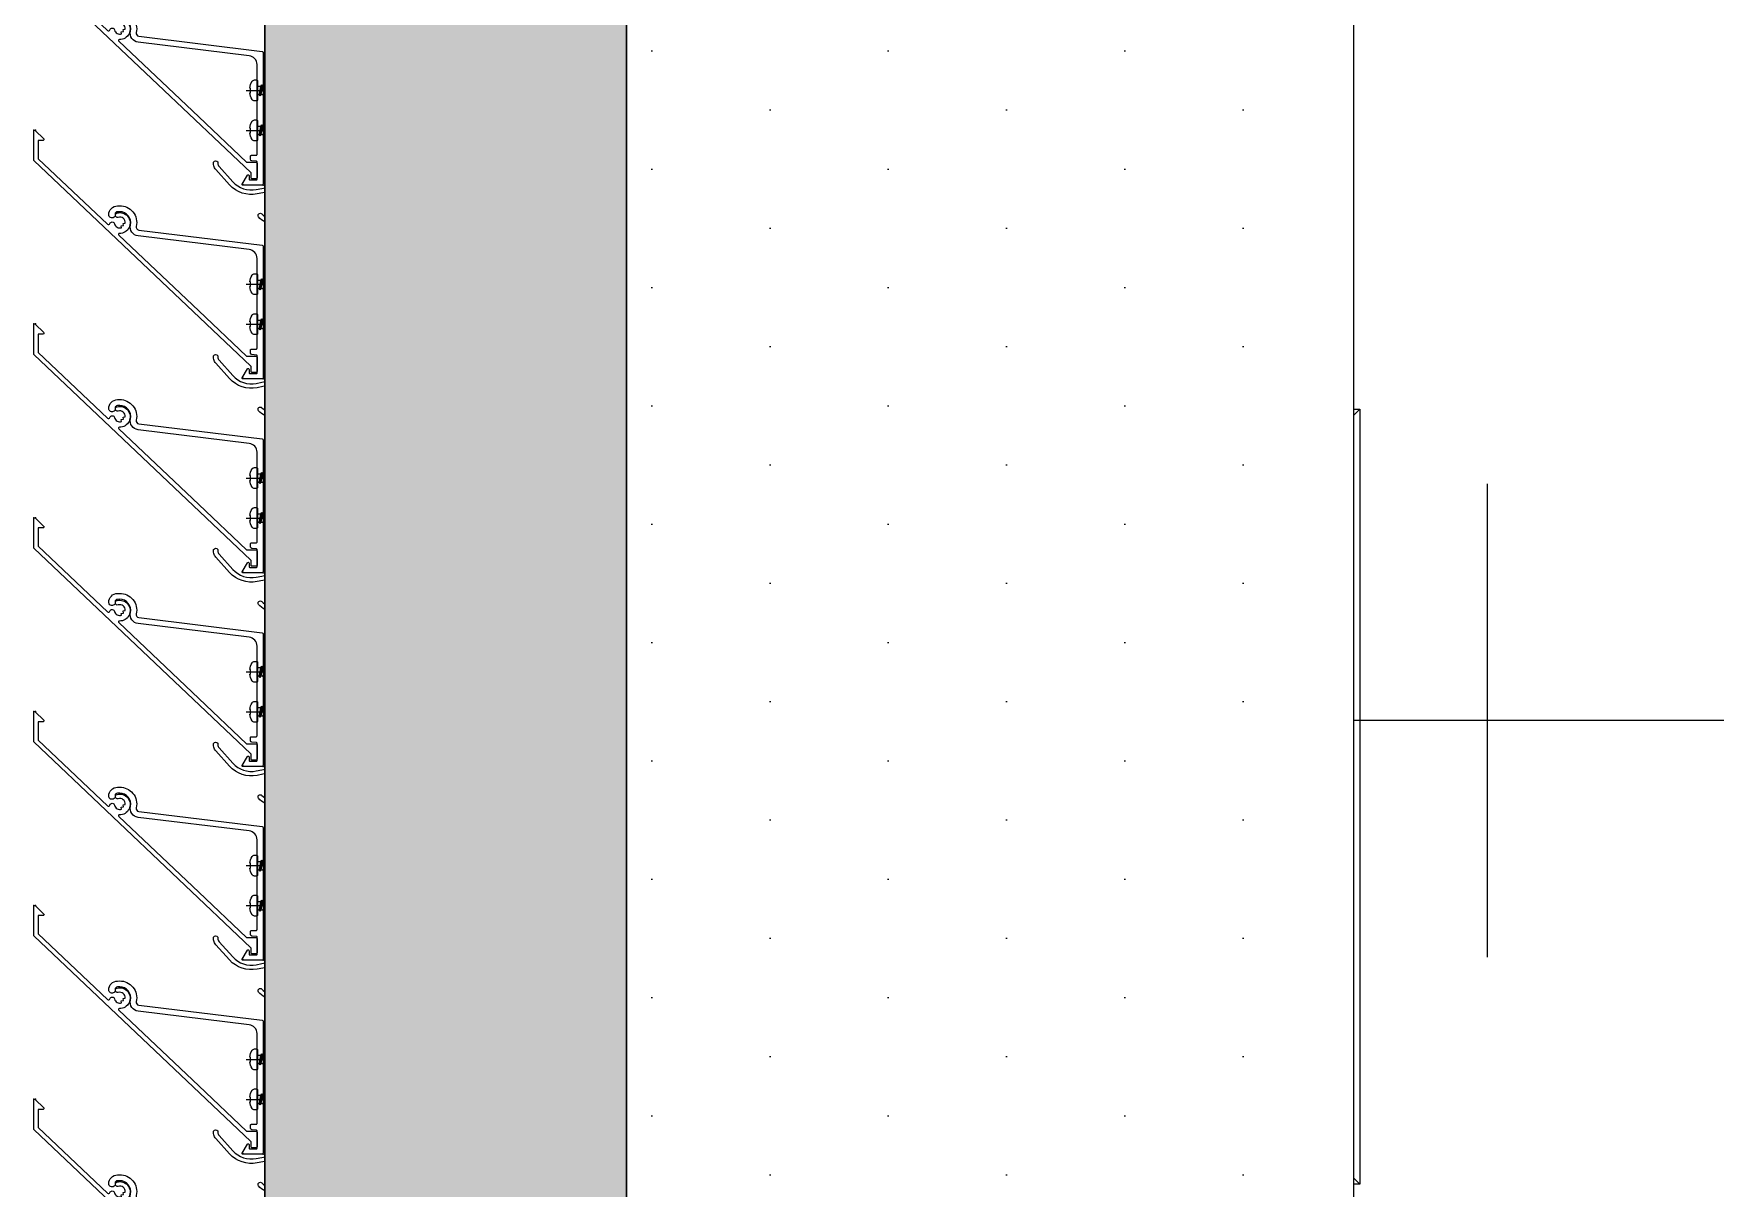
# Model space of a CAD drawing. Header units: millimetres. Extents: x 652937 to 1670132, y 1473552 to 2851037.
# Drawn here: x 708334 to 708900, y 1477522 to 1477909 of the extents above; entities that cross this region are included whole.
import ezdxf

# ---------------------------------------------------------------- set-up
doc = ezdxf.new("R2010")
doc.units = ezdxf.units.MM
doc.set_wipeout_variables(frame=1)
for name, pattern in [('CENTER', [50.8, 31.75, -6.35, 6.35, -6.35]), ('HIDDEN', [0.375, 0.25, -0.125]), ('XKITLINE00', [0]), ('XKITLINE02', [4, 2, -2])]:
    doc.linetypes.add(name, pattern=pattern)
for name, color, linetype in [('010 - ASPG_ACCESSORIES_MAIN_COLOR_1', 7, 'Continuous'), ('010 - ASPG_EXTR_MAIN_COLOR_2', 7, 'Continuous'), ('010 - ASPG_FLASHING_HATCH_', 7, 'Continuous'), ('010 - ASPG_FLASHING_MAIN_COLOR_2', 7, 'Continuous'), ('010 - ASPG_FLASHING_MAIN_COLOR_4', 7, 'Continuous'), ('010 - ASPG_FLASHING_WIPEOUT_', 7, 'Continuous'), ('010 - ASPG_FLASING_WIPEOUT_', 7, 'Continuous'), ('010 - ASPG_FRAMING_MAIN_COLOR_2', 7, 'Continuous'), ('010 - ASPG_FRAMING_SUB_COLOR_2', 7, 'Continuous'), ('010 - ASPG_FRAMING_WIPEOUT_', 7, 'Continuous'), ('BOLT & SCREW', 7, 'Continuous'), ('Center Line', 7, 'CENTER'), ('TEXT', 7, 'Continuous')]:
    doc.layers.add(name, color=color, linetype=linetype)
doc.layers.add('010 - ASPG_EXTR_DEF_SUB', color=7, linetype='Continuous', plot=False)
for name, color, linetype, lineweight in [('12-GRID', 7, 'CENTER', 13), ('A-FLOR-E', 7, 'Continuous', 9), ('A-WALL', 7, 'Continuous', 25), ('Bolt', 7, 'Continuous', 0), ('Part', 7, 'Continuous', 0), ('SCREW', 7, 'Continuous', 5)]:
    doc.layers.add(name, color=color, linetype=linetype, lineweight=lineweight)

# ---------------------------------------------------------------- blocks, each defined once
blk = doc.blocks.new('3')
at = {"layer": 'Bolt', "color": 7, "linetype": 'XKITLINE00', "lineweight": 0}
for p, q in [((-190.4112, 1.8193), (-190.4112, 1.7726)), ((-190.4112, 1.8193), (-190.4112, 1.7726)), ((-190.1112, 1.8193), (-190.1112, 1.7726)), ((-190.1112, 1.8193), (-190.1112, 1.7726)), ((-190.4812, 1.7493), (-190.4346, 1.7493)), ((-190.4812, 1.7493), (-190.4346, 1.7493)), ((-190.3412, 1.7493), (-190.3879, 1.7493)), ((-190.3412, 1.7493), (-190.3879, 1.7493)), ((-190.1812, 1.7493), (-190.1346, 1.7493)), ((-190.1812, 1.7493), (-190.1346, 1.7493)), ((-190.0412, 1.7493), (-190.0879, 1.7493)), ((-190.0412, 1.7493), (-190.0879, 1.7493)), ((-190.4112, 1.6793), (-190.4112, 1.7259)), ((-190.4112, 1.6793), (-190.4112, 1.7259)), ((-190.1112, 1.6793), (-190.1112, 1.7259)), ((-190.1112, 1.6793), (-190.1112, 1.7259)), ((-190.6612, 1.2619), (-190.6612, 1.2152)), ((-189.8612, 1.2619), (-189.8612, 1.2152)), ((-190.7312, 1.1919), (-190.6846, 1.1919)), ((-190.5912, 1.1919), (-190.6379, 1.1919)), ((-189.9312, 1.1919), (-189.8846, 1.1919)), ((-189.7912, 1.1919), (-189.8379, 1.1919)), ((-190.6612, 1.1219), (-190.6612, 1.1685)), ((-189.8612, 1.1219), (-189.8612, 1.1685))]:
    blk.add_line(p, q, dxfattribs=at)
at = {"layer": 'Bolt', "color": 7, "linetype": 'XKITLINE02', "lineweight": 0}
for p, q in [((-190.2462, 1.2894), (-190.2212, 1.2894)), ((-190.2762, 1.2269), (-190.2462, 1.2269)), ((-190.3158, 1.1919), (-190.1012, 1.1919)), ((-190.2762, 1.1569), (-190.2462, 1.1569)), ((-190.2462, 1.0944), (-190.2212, 1.0944))]:
    blk.add_line(p, q, dxfattribs=at)
at = {"layer": 'Part', "color": 7, "linetype": 'XKITLINE02', "lineweight": 0}
for p, q in [((-190.2762, 2.0493), (-190.2762, 1.4669)), ((-190.2462, 2.0493), (-190.2462, 1.4669)), ((-190.2462, 1.5849), (-190.2762, 1.5849)), ((-190.2462, 1.3419), (-190.2462, 1.0419))]:
    blk.add_line(p, q, dxfattribs=at)
at = {"layer": 'Part', "color": 7, "linetype": 'HIDDEN', "lineweight": 0, "ltscale": 5}
for p, q in [((-165.6441, 2.027), (-191.6367, 2.0276)), ((-165.6441, 1.482), (-191.6367, 1.4826))]:
    blk.add_line(p, q, dxfattribs=at)
at = {"layer": 'Part', "color": 7, "linetype": 'HIDDEN', "lineweight": 0}
for p, q in [((-190.8112, 1.4669), (-190.9112, 1.5669)), ((-189.6112, 1.5669), (-189.7112, 1.4669))]:
    blk.add_line(p, q, dxfattribs=at)
at = {"layer": 'Part', "color": 7, "lineweight": 0}
for p, q in [((-190.2212, 1.3419), (-190.2212, 1.0419)), ((-190.9112, 0.8169), (-190.8112, 0.9169)), ((-189.7112, 0.9169), (-189.6112, 0.8169))]:
    blk.add_line(p, q, dxfattribs=at)
for points in [[(-165.6441, 2.067), (-191.6362, 2.0676), (-191.6362, 1.4426), (-165.6441, 1.442)], [(-189.6112, 1.4383), (-189.6112, 0.8169), (-190.9112, 0.8169), (-190.9112, 1.4383)], [(-190.2462, 1.0419), (-189.9462, 1.0419), (-189.9462, 1.3419), (-190.2462, 1.3419)]]:
    blk.add_lwpolyline(points, dxfattribs=at)
at = {"layer": 'Part', "color": 7, "linetype": 'XKITLINE02', "lineweight": 0}
blk.add_lwpolyline([(-190.5112, 1.4669), (-190.5112, 2.0493), (-190.0112, 2.0493), (-190.0112, 1.4669)], dxfattribs=at)
at = {"layer": 'Part', "color": 7, "linetype": 'HIDDEN', "lineweight": 0}
blk.add_lwpolyline([(-190.9112, 1.4383), (-190.9112, 1.5669), (-189.6112, 1.5669), (-189.6112, 1.4383)], dxfattribs=at)
at = {"layer": 'Part', "color": 7, "lineweight": 0}
for points in [[(-190.8112, 1.4669), (-189.7112, 1.4669), (-189.7112, 0.9169), (-190.8112, 0.9169)], [(-190.0112, 0.9819), (-190.2462, 0.9819), (-190.2462, 1.4019), (-190.0112, 1.4019), (-190.0112, 1.4419), (-190.5112, 1.4419), (-190.5112, 1.4019), (-190.2762, 1.4019), (-190.2762, 0.9819), (-190.5112, 0.9819), (-190.5112, 0.9419), (-190.0112, 0.9419)]]:
    blk.add_lwpolyline(points, close=True, dxfattribs=at)
blk = doc.blocks.new('W-1-PP18-ST_ENT3_REV02_20260413-050421_PP18_ENT3_MAIN_PLAN')
at = {"layer": 'A-FLOR-E'}
h = blk.add_hatch(dxfattribs=at)
h.set_pattern_fill('CROSS', scale=50, angle=210.769)
h.set_pattern_definition([(90.0083, (9903.9, -26817.58), (-317.546, 317.454), [158.75, -476.25]), (180.0083, (9983.25, -26738.2), (-317.454, -317.546), [158.75, -476.25])])
h.paths.add_polyline_path([(10552.77, -11720.11), (10552.66, -10920), (11302.46, -10919.89), (11302.57, -11720)], flags=16)
h.paths.add_polyline_path([(18712.43, -10369.25), (18712.71, -10275.14), (20062.22, -10274.99), (20062.22, -7304.82), (20062.22, 1006.47), (8350.24, 1013.83), (8352.58, -15559.01), (13097.4, -15549.92), (13097.37, -10370.04)])
at = {"layer": 'TEXT'}
h = blk.add_hatch(dxfattribs=at)
h.set_pattern_fill('ANSI34', scale=21.831008, angle=305.769)
h.set_pattern_definition([(230.0083, (16484.82, -22407.65), (318.622, -267.277), []), (230.0083, (16387.17, -22416.2), (318.622, -267.277), []), (230.0083, (16289.52, -22424.77), (318.622, -267.277), []), (230.0083, (16191.87, -22433.32), (318.622, -267.277), [])])
h.paths.add_polyline_path([(8351.91, -15550.1), (8350.22, 1004.77), (20060.18, 1006.6), (20061.88, -15548.27)], flags=16)
h.paths.add_polyline_path([(8201.93, -15700.13), (8201.11, 1155.65), (20210.65, 1155.93), (20211.47, -15699.85)])
at = {"layer": 'A-WALL', "color": 7, "lineweight": 13}
blk.add_lwpolyline([(20062.22, 1006.47), (20062.22, -15549.89), (8352.6, -15549.94), (8350.22, 1004.77)], close=True, dxfattribs=at)
at = {"color": 7, "xscale": 200.000000000001, "yscale": 200.000000000001, "zscale": 200.000000000001, "rotation": 90}
blk.add_blockref('3', (8614.44, 23052.34), dxfattribs=at)
blk = doc.blocks.new('PZG35-9D5')
at = {"layer": 'Center Line', "color": 7}
blk.add_line((0, 3.73), (0, -10.53), dxfattribs=at)
at = {"layer": 'SCREW', "color": 7}
for p, q in [((-1.4, 0), (-1.4, -1.09)), ((1.4, 0), (1.4, -0.59)), ((-1.85, -1.4), (1.85, -0.9)), ((-1.85, -1.4), (-1.4, -1.09)), ((-1.85, -1.4), (-1.4, -1.71)), ((-1.85, -2.7), (1.85, -2.2)), ((-1.85, -2.7), (-1.4, -2.39)), ((-1.85, -2.7), (-1.4, -3.01)), ((-1.85, -4), (-1.4, -3.69)), ((-1.85, -4), (-0.99, -3.88)), ((-1.85, -4), (-1.4, -4.31)), ((-1.4, -1.09), (1.4, -0.59)), ((-1.4, -1.71), (1.4, -1.21)), ((-1.4, -1.71), (-1.4, -2.39)), ((-1.4, -2.39), (1.4, -1.89)), ((-1.4, -3.01), (1.4, -2.51)), ((-1.4, -3.01), (-1.4, -3.69)), ((-1.4, -3.69), (-0.84, -3.59)), ((-1.4, -4.31), (-1.18, -4.27)), ((-1.4, -4.31), (-1.4, -8.1)), ((0.56, -3.34), (1.4, -3.19)), ((0.71, -3.65), (1.85, -3.5)), ((0.71, -3.93), (1.4, -3.81)), ((0.71, -4.61), (1.4, -4.49)), ((0.71, -4.95), (1.85, -4.8)), ((0.71, -5.23), (1.4, -5.11)), ((1.85, -0.9), (1.4, -0.59)), ((1.85, -0.9), (1.4, -1.21)), ((1.4, -1.21), (1.4, -1.89)), ((1.85, -2.2), (1.4, -1.89)), ((1.85, -2.2), (1.4, -2.51)), ((1.4, -2.51), (1.4, -3.19)), ((1.85, -3.5), (1.4, -3.19)), ((1.85, -3.5), (1.4, -3.81)), ((1.4, -3.81), (1.4, -4.49)), ((1.85, -4.8), (1.4, -4.49)), ((1.85, -4.8), (1.4, -5.11)), ((1.4, -5.11), (1.4, -8.1)), ((0, -9.5), (-1.4, -8.1)), ((0, -9.5), (1.4, -8.1))]:
    blk.add_line(p, q, dxfattribs=at)
blk.add_lwpolyline([(0, -9.5), (0.71, -5.23), (0.71, -3.6, 0.417657), (0.41, -3.3, 0.108102), (-0.84, -3.59), (-1.4, -4.7)], format="xyb", dxfattribs=at)
blk = doc.blocks.new('*U9352')
at = {"layer": 'SCREW', "color": 7}
blk.add_lwpolyline([(3.03, 1.78, 0.09906), (0.8, 2.55), (0.8, 2.27), (-0.8, 2.27), (-0.8, 2.55, 0.09906), (-3.03, 1.78, 0.266588), (-3.5, 0.96), (-3.5, 0.2, 0.414214), (-3.3, 0), (3.3, 0, 0.414214), (3.5, 0.2), (3.5, 0.96, 0.266588)], format="xyb", close=True, dxfattribs=at)
blk.add_blockref('PZG35-9D5', (0, 0), dxfattribs=at)
blk = doc.blocks.new('*U9355')
at = {"color": 7}
blk.add_point((0, 0), dxfattribs=at)
at = {"layer": '010 - ASPG_ACCESSORIES_MAIN_COLOR_1', "color": 7}
blk.add_lwpolyline([(-39.7, -0.6, 0.414214), (-40, -0.9), (-40, -7.37, 0.57735), (-39.65, -7.57), (-36.64, -5.83, 0.767327), (-36.79, -5.3), (-37.9, -5.3, -0.414214), (-38.2, -5), (-38.2, -2.8, -0.414214), (-38, -2.6), (-32.18, -2.6, -0.388879), (-31.98, -2.78), (-31.85, -4.34, 0.388879), (-31.35, -4.8), (-30.3, -4.8, 0.414214), (-30, -4.5), (-30, -2.9, -0.414214), (-29.7, -2.6), (0.41, -2.6, -0.378969), (3.39, -5.24), (7.95, -42.52, 0.446593), (11.62, -45.08, -0.489802), (16.08, -48.68), (16.06, -49.36, -0.18248), (15.8, -50.02, -0.267949), (15.33, -50.17, 1.122115), (15.1, -52.34, 0.405004), (18.06, -49.4), (18.08, -48.72, 0.489805), (11.16, -43.13, -0.446597), (9.94, -42.28), (4.87, -0.85, 0.364176), (4.57, -0.6)], format="xyb", close=True, dxfattribs=at)
at = {"layer": '010 - ASPG_EXTR_DEF_SUB', "color": 7}
for p in [(-40, -0.5), (43.44, -76.9), (43.44, -77.5)]:
    blk.add_point(p, dxfattribs=at)
at = {"layer": '010 - ASPG_EXTR_MAIN_COLOR_2', "color": 7}
blk.add_lwpolyline([(11.37, -48.15), (11.47, -47.44), (12.18, -47.56), (12.29, -46.79, -0.535538), (14.19, -49.17, 0.991572), (15.66, -49.58, 1.157025), (8.79, -48.77, -0.688558), (8.27, -48.99), (-17.14, -22.17), (-32.34, -6.13), (-32.34, -2.9, 0.414312), (-32.64, -2.6), (-37.54, -2.6, 0.414116), (-37.84, -2.9), (-37.84, -4.3, 0.414214), (-37.54, -4.6), (-35.99, -4.6, -0.205895), (-35.77, -4.69), (33.23, -77.5), (43.14, -77.5, 0.668179), (43.36, -76.99), (40.52, -74.15, 0.668179), (40.01, -74.36), (40.01, -76), (33.87, -76), (11.86, -52.78, -0.558354), (12.08, -51.95, 0.766275), (12.04, -50.39, -0.438583), (10.71, -48.05)], format="xyb", close=True, dxfattribs=at)
at = {"layer": 'SCREW', "color": 7, "rotation": 180}
for p in [(-21.65, -2.5), (-8.24, -2.5)]:
    blk.add_blockref('*U9352', p, dxfattribs=at)
blk = doc.blocks.new('*U6679')
at = {"color": 7}
blk.add_wipeout([(1381, 4), (60, 4), (60, 69.3), (1381, 69.3)], dxfattribs=at).dxf.layer = '010 - ASPG_FRAMING_WIPEOUT_'
at = {"layer": '010 - ASPG_FRAMING_MAIN_COLOR_2', "color": 7}
blk.add_lwpolyline([(1351, 69.3), (90, 69.3), (90, 6), (1351, 6)], close=True, dxfattribs=at)
at = {"layer": '010 - ASPG_FRAMING_SUB_COLOR_2', "color": 7}
for points in [[(1381, 4), (60, 4), (60, 69.3), (1381, 69.3)], [(60, 2), (60, 4), (1381, 4), (1381, 2)]]:
    blk.add_lwpolyline(points, close=True, dxfattribs=at)
at = {"color": 7, "rotation": 180}
for p in [(806.77, 69.3), (871.77, 69.3), (936.77, 69.3), (1001.77, 69.3), (1066.77, 69.3), (1131.77, 69.3), (1196.77, 69.3)]:
    blk.add_blockref('*U9355', p, dxfattribs=at)
blk = doc.blocks.new('*U9351')
at = {"layer": '12-GRID', "color": 7, "linetype": 'CENTER'}
for p, q in [((0, -6.2), (0, 2.2)), ((-4.2, -2), (4.2, -2))]:
    blk.add_line(p, q, dxfattribs=at)
at = {"layer": 'BOLT & SCREW', "color": 7}
for p, q in [((-0.55, -1.77), (-1.77, -1.56)), ((-0.55, -2.23), (-1.77, -2.44)), ((-0.46, -1.77), (-0.88, -1.56)), ((-0.46, -2.23), (-0.88, -2.44)), ((-0.23, -1.45), (-0.44, -0.23)), ((-0.23, -1.54), (-0.44, -1.12)), ((-0.23, -2.46), (-0.44, -2.88)), ((-0.23, -2.55), (-0.44, -3.77)), ((0.23, -1.45), (0.44, -0.23)), ((0.23, -1.54), (0.44, -1.12)), ((0.44, -2.88), (0.23, -2.46)), ((0.23, -2.55), (0.44, -3.77)), ((0.46, -1.77), (0.88, -1.56)), ((0.46, -2.23), (0.88, -2.44)), ((0.55, -1.77), (1.77, -1.56)), ((0.55, -2.23), (1.77, -2.44))]:
    blk.add_line(p, q, dxfattribs=at)
for points in [[(-1.77, -1.56), (-0.88, -1.56, 0.414214), (-0.44, -1.12), (-0.44, -0.23), (0.44, -0.23), (0.44, -1.12, 0.414214), (0.88, -1.56), (1.77, -1.56), (1.77, -2.44), (0.88, -2.44, 0.414214), (0.44, -2.88), (0.44, -3.77), (-0.44, -3.77), (-0.44, -2.88, 0.414214), (-0.88, -2.44), (-1.77, -2.44)], [(0.23, -2.46, -0.414214), (0.46, -2.23), (0.55, -2.23), (0.55, -1.77), (0.46, -1.77, -0.414214), (0.23, -1.54), (0.23, -1.45), (-0.23, -1.45), (-0.23, -1.54, -0.414214), (-0.46, -1.77), (-0.55, -1.77), (-0.55, -2.23), (-0.46, -2.23, -0.414214), (-0.23, -2.46), (-0.23, -2.55), (0.23, -2.55)]]:
    blk.add_lwpolyline(points, format="xyb", close=True, dxfattribs=at)
blk.add_circle((0, -2), 3.5, dxfattribs=at)
blk = doc.blocks.new('*U8556')
at = {"layer": '010 - ASPG_EXTR_DEF_SUB', "color": 7}
for p in [(130, 0), (195, 0), (260, 0), (325, 0), (390, 0), (455, 0)]:
    blk.add_point(p, dxfattribs=at)
at = {"layer": '010 - ASPG_EXTR_MAIN_COLOR_2', "color": 7}
for points in [[(160.76, 70.07, 0.433659), (160.46, 69.75), (160.84, 63.96, 0.082069), (160.86, 63.87, 0.720654), (162.33, 63.97, 0.079224), (162.34, 64.07), (162.07, 68.14, -0.433659), (162.47, 68.57), (170.86, 68.57, -0.607385), (171.35, 67.62, -0.045829), (152.78, 45.76, -0.560492), (152.29, 45.89, 0.31786), (149.21, 48.24, 0.953288), (149.08, 46.72, -2.423004), (147.26, 44.89, 0.952315), (145.74, 44.76, 0.300821), (147.89, 41.76, -0.560492), (147.98, 41.25, -0.019425), (138.62, 33.46, -0.552501), (138.15, 33.64, 0.344461), (134.99, 36.3, 0.952015), (134.86, 34.78, -2.423186), (133.04, 32.95, 0.952015), (131.52, 32.82, 0.2854), (133.49, 29.89, -0.553378), (133.56, 29.38, 0.030674), (118.46, 15.06, 0.4171), (119.11, 5.27, 0.935553), (120.1, 6.41, -0.43441), (119.8, 14.29, -0.014998), (126.92, 21.45, -0.738349), (129.92, 19.76, 0.004917), (126.81, 4.8, 0.263611), (129.88, -4.46), (135, -9.08, 0.125884), (136.27, -9.75, 0.044275), (137.09, -9.87, 1.107655), (137.13, -8.33, -0.215596), (136.02, -7.99), (130.89, -3.35, -0.263611), (128.28, 4.51, -0.004855), (131.34, 19.26, 0.23396), (130.82, 21.95, -0.24081), (130.71, 24.9, -0.104157), (130.78, 25), (132.99, 26.93, -0.229021), (135.7, 26.89, -0.381721), (140.27, 9.07, 0.977382), (141.62, 8.41, 0.361105), (137.41, 27.5, -0.496126), (137.44, 30.69, 0.003188), (139.06, 31.9, -0.002827), (140.56, 33.07, 0.077048), (173.74, 68.44, -0.247674), (173.99, 68.57), (175.98, 68.57, -0.044131), (176.47, 68.5, -0.125846), (178.96, 67.21, -0.098851), (179.82, 66.03, -0.205828), (179.79, 61.2, -0.115116), (176.37, 57.18, 0.822373), (177.46, 56.1, 0.109185), (181.15, 60.56, 0.208323), (181.19, 66.64, 0.100528), (179.97, 68.32, 0.145116), (176.29, 70.07)], [(225.76, 70.07, 0.433659), (225.46, 69.75), (225.84, 63.96, 0.082069), (225.86, 63.87, 0.720654), (227.33, 63.97, 0.079224), (227.34, 64.07), (227.07, 68.14, -0.433659), (227.47, 68.57), (235.86, 68.57, -0.607385), (236.35, 67.62, -0.045829), (217.78, 45.76, -0.560492), (217.29, 45.89, 0.31786), (214.21, 48.24, 0.953288), (214.08, 46.72, -2.423004), (212.26, 44.89, 0.952315), (210.74, 44.76, 0.300821), (212.89, 41.76, -0.560492), (212.98, 41.25, -0.019425), (203.62, 33.46, -0.552501), (203.15, 33.64, 0.344461), (199.99, 36.3, 0.952015), (199.86, 34.78, -2.423186), (198.04, 32.95, 0.952015), (196.52, 32.82, 0.2854), (198.49, 29.89, -0.553378), (198.56, 29.38, 0.030674), (183.46, 15.06, 0.4171), (184.11, 5.27, 0.935553), (185.1, 6.41, -0.43441), (184.8, 14.29, -0.014998), (191.92, 21.45, -0.738349), (194.92, 19.76, 0.004917), (191.81, 4.8, 0.263611), (194.88, -4.46), (200, -9.08, 0.125884), (201.27, -9.75, 0.044275), (202.09, -9.87, 1.107655), (202.13, -8.33, -0.215596), (201.02, -7.99), (195.89, -3.35, -0.263611), (193.28, 4.51, -0.004855), (196.34, 19.26, 0.23396), (195.82, 21.95, -0.24081), (195.71, 24.9, -0.104157), (195.78, 25), (197.99, 26.93, -0.229021), (200.7, 26.89, -0.381721), (205.27, 9.07, 0.977382), (206.62, 8.41, 0.361105), (202.41, 27.5, -0.496126), (202.44, 30.69, 0.003188), (204.06, 31.9, -0.002827), (205.56, 33.07, 0.077048), (238.74, 68.44, -0.247674), (238.99, 68.57), (240.98, 68.57, -0.044131), (241.47, 68.5, -0.125846), (243.96, 67.21, -0.098851), (244.82, 66.03, -0.205828), (244.79, 61.2, -0.115116), (241.37, 57.18, 0.822373), (242.46, 56.1, 0.109185), (246.15, 60.56, 0.208323), (246.19, 66.64, 0.100528), (244.97, 68.32, 0.145116), (241.29, 70.07)], [(290.76, 70.07, 0.433659), (290.46, 69.75), (290.84, 63.96, 0.082069), (290.86, 63.87, 0.720654), (292.33, 63.97, 0.079224), (292.34, 64.07), (292.07, 68.14, -0.433659), (292.47, 68.57), (300.86, 68.57, -0.607385), (301.35, 67.62, -0.045829), (282.78, 45.76, -0.560492), (282.29, 45.89, 0.31786), (279.21, 48.24, 0.953288), (279.08, 46.72, -2.423004), (277.26, 44.89, 0.952315), (275.74, 44.76, 0.300821), (277.89, 41.76, -0.560492), (277.98, 41.25, -0.019425), (268.62, 33.46, -0.552501), (268.15, 33.64, 0.344461), (264.99, 36.3, 0.952015), (264.86, 34.78, -2.423186), (263.04, 32.95, 0.952015), (261.52, 32.82, 0.2854), (263.49, 29.89, -0.553378), (263.56, 29.38, 0.030674), (248.46, 15.06, 0.4171), (249.11, 5.27, 0.935553), (250.1, 6.41, -0.43441), (249.8, 14.29, -0.014998), (256.92, 21.45, -0.738349), (259.92, 19.76, 0.004917), (256.81, 4.8, 0.263611), (259.88, -4.46), (265, -9.08, 0.125884), (266.27, -9.75, 0.044275), (267.09, -9.87, 1.107655), (267.13, -8.33, -0.215596), (266.02, -7.99), (260.89, -3.35, -0.263611), (258.28, 4.51, -0.004855), (261.34, 19.26, 0.23396), (260.82, 21.95, -0.24081), (260.71, 24.9, -0.104157), (260.78, 25), (262.99, 26.93, -0.229021), (265.7, 26.89, -0.381721), (270.27, 9.07, 0.977382), (271.62, 8.41, 0.361105), (267.41, 27.5, -0.496126), (267.44, 30.69, 0.003188), (269.06, 31.9, -0.002827), (270.56, 33.07, 0.077048), (303.74, 68.44, -0.247674), (303.99, 68.57), (305.98, 68.57, -0.044131), (306.47, 68.5, -0.125846), (308.96, 67.21, -0.098851), (309.82, 66.03, -0.205828), (309.79, 61.2, -0.115116), (306.37, 57.18, 0.822373), (307.46, 56.1, 0.109185), (311.15, 60.56, 0.208323), (311.19, 66.64, 0.100528), (309.97, 68.32, 0.145116), (306.29, 70.07)], [(355.76, 70.07, 0.433659), (355.46, 69.75), (355.84, 63.96, 0.082069), (355.86, 63.87, 0.720654), (357.33, 63.97, 0.079224), (357.34, 64.07), (357.07, 68.14, -0.433659), (357.47, 68.57), (365.86, 68.57, -0.607385), (366.35, 67.62, -0.045829), (347.78, 45.76, -0.560492), (347.29, 45.89, 0.31786), (344.21, 48.24, 0.953288), (344.08, 46.72, -2.423004), (342.26, 44.89, 0.952315), (340.74, 44.76, 0.300821), (342.89, 41.76, -0.560492), (342.98, 41.25, -0.019425), (333.62, 33.46, -0.552501), (333.15, 33.64, 0.344461), (329.99, 36.3, 0.952015), (329.86, 34.78, -2.423186), (328.04, 32.95, 0.952015), (326.52, 32.82, 0.2854), (328.49, 29.89, -0.553378), (328.56, 29.38, 0.030674), (313.46, 15.06, 0.4171), (314.11, 5.27, 0.935553), (315.1, 6.41, -0.43441), (314.8, 14.29, -0.014998), (321.92, 21.45, -0.738349), (324.92, 19.76, 0.004917), (321.81, 4.8, 0.263611), (324.88, -4.46), (330, -9.08, 0.125884), (331.27, -9.75, 0.044275), (332.09, -9.87, 1.107655), (332.13, -8.33, -0.215596), (331.02, -7.99), (325.89, -3.35, -0.263611), (323.28, 4.51, -0.004855), (326.34, 19.26, 0.23396), (325.82, 21.95, -0.24081), (325.71, 24.9, -0.104157), (325.78, 25), (327.99, 26.93, -0.229021), (330.7, 26.89, -0.381721), (335.27, 9.07, 0.977382), (336.62, 8.41, 0.361105), (332.41, 27.5, -0.496126), (332.44, 30.69, 0.003188), (334.06, 31.9, -0.002827), (335.56, 33.07, 0.077048), (368.74, 68.44, -0.247674), (368.99, 68.57), (370.98, 68.57, -0.044131), (371.47, 68.5, -0.125846), (373.96, 67.21, -0.098851), (374.82, 66.03, -0.205828), (374.79, 61.2, -0.115116), (371.37, 57.18, 0.822373), (372.46, 56.1, 0.109185), (376.15, 60.56, 0.208323), (376.19, 66.64, 0.100528), (374.97, 68.32, 0.145116), (371.29, 70.07)], [(420.76, 70.07, 0.433659), (420.46, 69.75), (420.84, 63.96, 0.082069), (420.86, 63.87, 0.720654), (422.33, 63.97, 0.079224), (422.34, 64.07), (422.07, 68.14, -0.433659), (422.47, 68.57), (430.86, 68.57, -0.607385), (431.35, 67.62, -0.045829), (412.78, 45.76, -0.560492), (412.29, 45.89, 0.31786), (409.21, 48.24, 0.953288), (409.08, 46.72, -2.423004), (407.26, 44.89, 0.952315), (405.74, 44.76, 0.300821), (407.89, 41.76, -0.560492), (407.98, 41.25, -0.019425), (398.62, 33.46, -0.552501), (398.15, 33.64, 0.344461), (394.99, 36.3, 0.952015), (394.86, 34.78, -2.423186), (393.04, 32.95, 0.952015), (391.52, 32.82, 0.2854), (393.49, 29.89, -0.553378), (393.56, 29.38, 0.030674), (378.46, 15.06, 0.4171), (379.11, 5.27, 0.935553), (380.1, 6.41, -0.43441), (379.8, 14.29, -0.014998), (386.92, 21.45, -0.738349), (389.92, 19.76, 0.004917), (386.81, 4.8, 0.263611), (389.88, -4.46), (395, -9.08, 0.125884), (396.27, -9.75, 0.044275), (397.09, -9.87, 1.107655), (397.13, -8.33, -0.215596), (396.02, -7.99), (390.89, -3.35, -0.263611), (388.28, 4.51, -0.004855), (391.34, 19.26, 0.23396), (390.82, 21.95, -0.24081), (390.71, 24.9, -0.104157), (390.78, 25), (392.99, 26.93, -0.229021), (395.7, 26.89, -0.381721), (400.27, 9.07, 0.977382), (401.62, 8.41, 0.361105), (397.41, 27.5, -0.496126), (397.44, 30.69, 0.003188), (399.06, 31.9, -0.002827), (400.56, 33.07, 0.077048), (433.74, 68.44, -0.247674), (433.99, 68.57), (435.98, 68.57, -0.044131), (436.47, 68.5, -0.125846), (438.96, 67.21, -0.098851), (439.82, 66.03, -0.205828), (439.79, 61.2, -0.115116), (436.37, 57.18, 0.822373), (437.46, 56.1, 0.109185), (441.15, 60.56, 0.208323), (441.19, 66.64, 0.100528), (439.97, 68.32, 0.145116), (436.29, 70.07)]]:
    blk.add_lwpolyline(points, format="xyb", close=True, dxfattribs=at)
blk.add_lwpolyline([(506.19, 66.64, 0.100528), (504.97, 68.32, 0.145116), (501.29, 70.07), (485.76, 70.07, 0.433659), (485.46, 69.75), (485.84, 63.96, 0.082069), (485.86, 63.87, 0.720654), (487.33, 63.97, 0.079224), (487.34, 64.07), (487.07, 68.14, -0.433659), (487.47, 68.57), (495.86, 68.57, -0.607385), (496.35, 67.62, -0.045829), (477.78, 45.76, -0.560492), (477.29, 45.89, 0.31786), (474.21, 48.24, 0.953288), (474.08, 46.72, -2.423004), (472.26, 44.89, 0.952315), (470.74, 44.76, 0.300821), (472.89, 41.76, -0.560492), (472.98, 41.25, -0.019425), (463.62, 33.46, -0.552501), (463.15, 33.64, 0.344461), (459.99, 36.3, 0.952015), (459.86, 34.78, -2.423186), (458.04, 32.95, 0.952015), (456.52, 32.82, 0.2854), (458.49, 29.89, -0.553378), (458.56, 29.38, 0.030674), (443.46, 15.06, 0.4171), (444.11, 5.27, 0.935553), (445.1, 6.41, -0.43441), (444.8, 14.29, -0.014998), (451.92, 21.45, -0.738349), (454.92, 19.76, 0.004917), (451.81, 4.8, 0.263611), (454.88, -4.46), (460, -9.08, 0.125884), (461.27, -9.75, 0.044275), (462.09, -9.87, 1.107655), (462.13, -8.33, -0.215596), (461.02, -7.99), (455.89, -3.35, -0.263611), (453.28, 4.51, -0.004855), (456.34, 19.26, 0.23396), (455.82, 21.95, -0.24081), (455.71, 24.9, -0.104157), (455.78, 25), (457.99, 26.93, -0.229021), (460.7, 26.89, -0.381721), (465.27, 9.07, 0.977382), (466.62, 8.41, 0.361105), (462.41, 27.5, -0.496126), (462.44, 30.69, 0.003188), (464.06, 31.9, -0.002827), (465.56, 33.07, 0.077048), (498.74, 68.44, -0.247674), (498.99, 68.57), (500.98, 68.57, -0.044131), (501.47, 68.5, -0.125846), (503.96, 67.21, -0.098851), (504.82, 66.03, -0.205828), (504.79, 61.2, -0.115116), (501.37, 57.18, 0.822373), (502.46, 56.1, 0.109185), (506.15, 60.56, 0.208323)], format="xyb", dxfattribs=at)
at = {"color": 7, "rotation": 179.999999999989}
for p in [(149.09, 42.89), (214.09, 42.89), (279.09, 42.89), (344.09, 42.89), (409.09, 42.89), (474.09, 42.89), (134.87, 30.95), (199.87, 30.95), (264.87, 30.95), (329.87, 30.95), (394.87, 30.95), (459.87, 30.95)]:
    blk.add_blockref('*U9351', p, dxfattribs=at)
blk = doc.blocks.new('W-1-PP18-ST_ENT3_REV02_20260413-054934_PP18_ENT3_ASPG_MAIN_PL')
at = {"color": 7, "xscale": -1.000000000000003, "rotation": 90}
blk.add_blockref('*U6679', (8153, -13948), dxfattribs=at)
at = {"color": 7, "xscale": -1, "rotation": 270}
blk.add_blockref('*U8556', (8076.33, -15249.54), dxfattribs=at)
blk = doc.blocks.new('*U9131')
at = {"color": 7}
blk.add_wipeout([(0, -52), (1748, -52), (1602, -296), (0, -296)], dxfattribs=at).dxf.layer = '010 - ASPG_FLASHING_WIPEOUT_'
at = {"layer": '010 - ASPG_FLASHING_HATCH_'}
h = blk.add_hatch(dxfattribs=at)
h.set_pattern_fill('DOTS', scale=0.5)
h.set_pattern_definition([(0, (0, 0), (19.84375, 39.6875), [0, -39.6875])])
h.paths.add_polyline_path([(0, -52), (1748, -52), (1602, -296), (0, -296)])
at = {"layer": '010 - ASPG_FLASHING_MAIN_COLOR_2', "color": 7}
blk.add_lwpolyline([(0, -52), (1748, -52), (1602, -296), (0, -296)], close=True, dxfattribs=at)
at = {"color": 7}
blk.add_wipeout([(0, 69.3), (1869.3, 69.3), (1748, -52), (0, -52)], dxfattribs=at).dxf.layer = '010 - ASPG_FLASING_WIPEOUT_'
at = {"layer": '010 - ASPG_FLASHING_HATCH_'}
h = blk.add_hatch(dxfattribs=at)
h.set_pattern_fill('DOTS', scale=0.1)
h.set_pattern_definition([(0, (0, 0), (3.96875, 7.9375), [0, -7.9375])])
h.paths.add_polyline_path([(0, 69.3), (1869.3, 69.3), (1748, -52), (0, -52)])
at = {"layer": '010 - ASPG_FLASHING_MAIN_COLOR_4', "color": 7}
blk.add_lwpolyline([(0, 69.3), (1869.3, 69.3), (1748, -52), (0, -52)], close=True, dxfattribs=at)
blk = doc.blocks.new('W-1-PP18-ST_ENT3_REV02_20260618-221618_LOPF_FLASHING')
at = {"color": 7, "xscale": -1.000000000000001, "rotation": 90}
blk.add_blockref('*U9131', (8286.52, -13898.84), dxfattribs=at)

msp = doc.modelspace()

# ---------------------------------------------------------------- block references
at = {"color": 7}
msp.add_blockref('W-1-PP18-ST_ENT3_REV02_20260413-050421_PP18_ENT3_MAIN_PLAN', (700327.4222, 1492652.7123), dxfattribs=at)

# ---------------------------------------------------------------- next in the draw order: block references
msp.add_blockref('W-1-PP18-ST_ENT3_REV02_20260413-054934_PP18_ENT3_ASPG_MAIN_PL', (700327.4222, 1492652.7123), dxfattribs=at)

# ---------------------------------------------------------------- next in the draw order: block references
msp.add_blockref('W-1-PP18-ST_ENT3_REV02_20260618-221618_LOPF_FLASHING', (700193.9006, 1492603.5552), dxfattribs=at)

doc.saveas('drawing.dxf')
